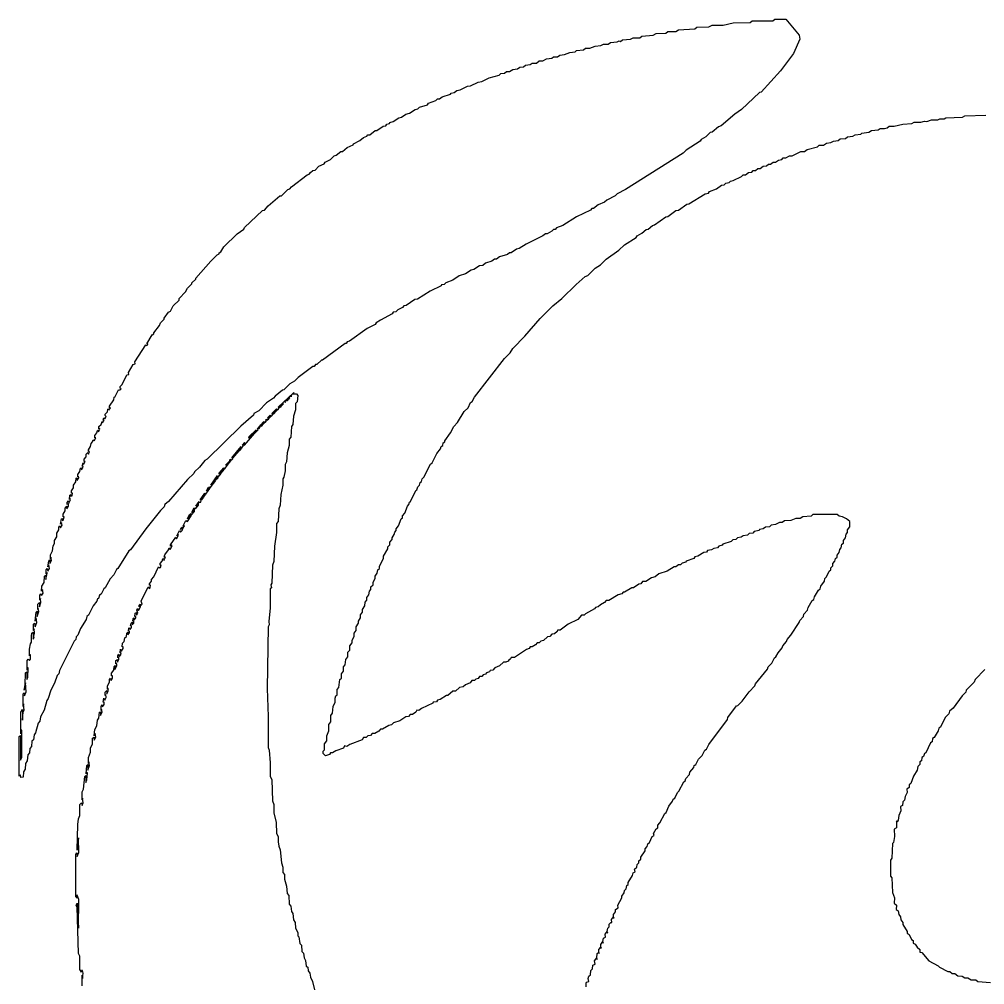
# Model space of a CAD drawing. Extents: x -695846 to 822170, y -413475 to 397179.
# Drawn here: x -532814.8 to -532427.3, y 210764.8 to 211152.6 of the extents above; entities that cross this region are included whole.
import ezdxf

# ---------------------------------------------------------------- set-up
doc = ezdxf.new("R2010")
doc.units = 0
doc.header["$LTSCALE"] = 1000
doc.header["$MEASUREMENT"] = 0

msp = doc.modelspace()

# ---------------------------------------------------------------- linework, layer by layer
at = {"color": 4, "linetype": 'Continuous'}
for points in [[(-532511.49, 211152.57), (-532507.05, 211152.57), (-532501.76, 211146.22), (-532501.54, 211144.53), (-532504.08, 211138.81), (-532509.17, 211131.83), (-532517, 211123.36), (-532517.63, 211123.15), (-532524.83, 211116.37), (-532527.58, 211114.47), (-532533.08, 211109.81), (-532534.14, 211109.39), (-532536.68, 211107.27), (-532537.53, 211107.06), (-532539.22, 211105.37), (-532541.13, 211104.31), (-532541.55, 211103.67), (-532547.06, 211100.07), (-532548.33, 211098.8), (-532571.4, 211084.2), (-532574.79, 211082.5), (-532575.63, 211081.66), (-532579.02, 211079.96), (-532579.87, 211079.12), (-532582.41, 211078.06), (-532584.31, 211076.58), (-532584.95, 211076.58), (-532585.58, 211075.94), (-532591.09, 211073.19), (-532596.59, 211069.8), (-532599.13, 211068.75), (-532599.76, 211068.11), (-532600.4, 211068.11), (-532601.03, 211067.48), (-532602.94, 211066.42), (-532603.57, 211066.42), (-532604.63, 211065.57), (-532611.41, 211062.18), (-532614.16, 211060.49), (-532615.22, 211060.28), (-532617.33, 211058.8), (-532617.97, 211058.8), (-532618.82, 211058.16), (-532621.99, 211057.1), (-532623.26, 211056.26), (-532624.11, 211056.26), (-532625.17, 211055.41), (-532627.71, 211054.56), (-532628.76, 211053.72), (-532630.03, 211053.5), (-532632.36, 211052.02), (-532633.42, 211051.81), (-532635.75, 211050.33), (-532638.29, 211049.48), (-532640.83, 211047.79), (-532643.58, 211046.73), (-532644.22, 211046.1), (-532645.28, 211045.88), (-532645.49, 211045.46), (-532649.93, 211043.34), (-532655.01, 211040.17), (-532656.07, 211039.96), (-532659.46, 211037.63), (-532660.52, 211037.42), (-532660.94, 211036.78), (-532662.84, 211035.93), (-532663.69, 211035.09), (-532664.75, 211034.88), (-532665.17, 211034.24), (-532669.83, 211031.7), (-532671.52, 211030.64), (-532671.95, 211030.01), (-532675.12, 211028.31), (-532682.32, 211023.23), (-532683.17, 211023.02), (-532683.59, 211022.39), (-532684.01, 211022.39), (-532693.11, 211015.61), (-532693.54, 211015.61), (-532695.44, 211013.92), (-532695.87, 211013.92), (-532696.5, 211013.07), (-532696.93, 211013.07), (-532702.85, 211008.63), (-532704.33, 211007.15), (-532706.24, 211006.09), (-532708.57, 211003.76), (-532709.2, 211003.55), (-532712.17, 211001.22), (-532712.8, 211000.37), (-532715.55, 210998.47), (-532718.73, 210995.29), (-532720.63, 210994.23), (-532720.85, 210993.6), (-532725.93, 210989.15), (-532739.47, 210975.82), (-532740.32, 210975.39), (-532742.44, 210972.64), (-532744.55, 210970.74), (-532744.76, 210970.1), (-532747.31, 210967.77), (-532754.93, 210958.88), (-532756.41, 210957.61), (-532756.62, 210956.77), (-532758.1, 210955.28), (-532764.03, 210947.88), (-532770.17, 210939.41), (-532770.8, 210938.99), (-532775.25, 210932), (-532775.88, 210931.58), (-532776.94, 210929.46), (-532778.42, 210927.77), (-532780.33, 210924.17), (-532780.96, 210923.74), (-532782.02, 210921.63), (-532782.66, 210921.2), (-532783.08, 210919.93), (-532783.5, 210919.72), (-532783.71, 210918.88), (-532785.2, 210916.97), (-532787.1, 210913.16), (-532787.74, 210912.74), (-532787.95, 210911.47), (-532790.28, 210907.87), (-532791.33, 210905.12), (-532791.97, 210904.48), (-532792.18, 210903.42), (-532792.82, 210902.79), (-532798.74, 210890.93), (-532798.95, 210889.66), (-532799.59, 210889.03), (-532800.65, 210885.85), (-532802.13, 210883.1), (-532803.19, 210879.72), (-532803.82, 210878.87), (-532804.88, 210875.06), (-532806.36, 210872.31), (-532806.58, 210870.61), (-532807.21, 210869.77), (-532808.27, 210865.96), (-532808.9, 210865.11), (-532809.12, 210863.2), (-532809.75, 210862.57), (-532809.96, 210860.45), (-532810.6, 210859.61), (-532810.81, 210857.91), (-532811.44, 210857.07), (-532811.66, 210854.74), (-532812.29, 210853.68), (-532812.5, 210851.35), (-532813.14, 210850.29), (-532813.35, 210848.17), (-532814.2, 210847.96), (-532814.41, 210849.02), (-532814.83, 210848.6), (-532814.83, 210864.47), (-532814.41, 210864.9), (-532814.41, 210854.95), (-532813.77, 210856.01), (-532813.77, 210867.01), (-532814.2, 210867.01), (-532814.2, 210865.53), (-532814.2, 210874.21), (-532813.56, 210875.27), (-532813.56, 210871.04), (-532813.35, 210874.21), (-532812.93, 210875.06), (-532813.14, 210877.6), (-532813.35, 210876.54), (-532813.35, 210881.62), (-532812.93, 210882.04), (-532812.71, 210880.77), (-532812.08, 210882.47), (-532812.29, 210886.07), (-532812.93, 210883.1), (-532812.5, 210885.22), (-532812.29, 210890.09), (-532811.87, 210890.51), (-532811.87, 210887.34), (-532811.44, 210888.18), (-532811.23, 210891.99), (-532811.66, 210891.99), (-532811.66, 210891.15), (-532811.66, 210894.96), (-532811.23, 210895.59), (-532810.81, 210894.96), (-532810.39, 210895.59), (-532810.39, 210897.28), (-532810.81, 210897.28), (-532810.81, 210896.86), (-532810.81, 210899.61), (-532810.39, 210901.73), (-532809.96, 210902.36), (-532809.96, 210904.9), (-532809.75, 210905.96), (-532809.33, 210906.39), (-532809.33, 210903.63), (-532808.9, 210904.27), (-532809.12, 210904.48), (-532808.69, 210905.96), (-532808.9, 210907.66), (-532809.12, 210907.02), (-532809.12, 210909.56), (-532808.69, 210909.99), (-532808.48, 210908.5), (-532807.85, 210910.2), (-532808.06, 210912.1), (-532808.48, 210910.83), (-532808.06, 210914.43), (-532807.63, 210914.85), (-532807.63, 210912.74), (-532807, 210914.64), (-532807.21, 210915.91), (-532807.42, 210915.49), (-532807.42, 210917.61), (-532806.79, 210918.24), (-532806.79, 210916.55), (-532806.15, 210918.24), (-532806.36, 210919.93), (-532806.58, 210919.3), (-532806.58, 210921.2), (-532806.15, 210921.84), (-532806.15, 210921.42), (-532805.73, 210921.2), (-532805.31, 210922.05), (-532805.52, 210923.53), (-532805.94, 210922.9), (-532805.73, 210924.8), (-532804.88, 210926.28), (-532804.67, 210928.82), (-532804.25, 210929.25), (-532804.25, 210927.55), (-532803.61, 210930.09), (-532803.82, 210930.31), (-532804.04, 210929.88), (-532804.04, 210931.36), (-532803.61, 210932), (-532803.4, 210930.94), (-532802.77, 210932), (-532802.98, 210933.48), (-532803.4, 210932.64), (-532802.98, 210934.96), (-532802.55, 210935.39), (-532802.55, 210933.91), (-532801.92, 210935.18), (-532802.13, 210936.45), (-532802.34, 210935.81), (-532802.34, 210937.5), (-532801.5, 210938.99), (-532801.28, 210941.1), (-532800.65, 210941.95), (-532800.65, 210943.22), (-532799.8, 210944.7), (-532799.8, 210946.18), (-532798.95, 210947.45), (-532798.95, 210948.51), (-532798.53, 210949.15), (-532798.32, 210948.3), (-532797.68, 210949.36), (-532797.9, 210950.42), (-532798.32, 210949.78), (-532797.9, 210951.9), (-532797.47, 210952.11), (-532797.47, 210951.05), (-532797.05, 210951.47), (-532796.84, 210952.74), (-532797.26, 210952.74), (-532797.26, 210953.8), (-532796.41, 210955.07), (-532796.41, 210956.13), (-532795.78, 210956.98), (-532795.78, 210955.92), (-532795.14, 210956.98), (-532795.14, 210957.82), (-532795.36, 210958.04), (-532795.57, 210957.61), (-532795.57, 210958.46), (-532795.14, 210959.1), (-532794.93, 210958.25), (-532794.3, 210959.52), (-532794.51, 210960.15), (-532794.72, 210959.73), (-532794.51, 210961.42), (-532794.09, 210961.64), (-532794.09, 210961), (-532793.66, 210961.21), (-532793.45, 210962.27), (-532793.87, 210962.27), (-532793.87, 210963.12), (-532793.03, 210964.39), (-532793.03, 210965.45), (-532792.18, 210966.72), (-532791.97, 210968.2), (-532791.55, 210968.41), (-532791.55, 210967.35), (-532790.91, 210968.41), (-532791.12, 210969.04), (-532791.33, 210968.83), (-532791.33, 210969.68), (-532790.49, 210970.95), (-532790.28, 210972.22), (-532789.85, 210972.43), (-532789.85, 210971.58), (-532789.22, 210972.64), (-532789.43, 210973.28), (-532789.64, 210973.07), (-532789.22, 210974.34), (-532789.01, 210973.7), (-532788.37, 210974.97), (-532788.79, 210974.97), (-532788.79, 210975.82), (-532787.95, 210976.88), (-532787.95, 210977.93), (-532787.31, 210978.57), (-532787.1, 210977.93), (-532786.68, 210978.99), (-532787.1, 210978.99), (-532787.1, 210979.63), (-532786.25, 210980.9), (-532786.04, 210982.17), (-532785.41, 210982.8), (-532785.2, 210983.65), (-532784.77, 210983.23), (-532784.14, 210984.5), (-532784.56, 210984.5), (-532784.56, 210985.34), (-532783.71, 210986.4), (-532783.5, 210987.46), (-532783.08, 210987.67), (-532783.08, 210986.83), (-532782.44, 210987.88), (-532782.66, 210988.31), (-532782.87, 210988.1), (-532782.87, 210988.94), (-532782.02, 210989.79), (-532781.6, 210991.06), (-532781.39, 210990.42), (-532780.75, 210991.48), (-532781.17, 210991.48), (-532780.96, 210992.54), (-532780.54, 210992.12), (-532779.9, 210992.96), (-532780.33, 210993.39), (-532780.33, 210994.02), (-532779.48, 210994.87), (-532779.27, 210995.93), (-532778.85, 210996.14), (-532778.85, 210995.5), (-532778.21, 210996.56), (-532778.63, 210996.56), (-532778.63, 210997.2), (-532776.94, 210999.74), (-532776.73, 211000.8), (-532776.31, 211001.01), (-532775.04, 211003.76), (-532774.4, 211003.76), (-532773.98, 211004.18), (-532774.4, 211004.39), (-532774.4, 211005.03), (-532773.55, 211005.88), (-532771.65, 211009.69), (-532770.8, 211009.9), (-532771.01, 211010.74), (-532769.11, 211013.92), (-532768.26, 211014.13), (-532768.47, 211014.98), (-532764.03, 211021.75), (-532763.6, 211021.54), (-532763.18, 211021.96), (-532763.39, 211022.39), (-532763.6, 211022.18), (-532761.49, 211025.77), (-532760.85, 211026.2), (-532760.85, 211026.62), (-532758.52, 211029.58), (-532758.1, 211030.64), (-532756.62, 211032.12), (-532756.62, 211032.55), (-532754.93, 211034.88), (-532754.08, 211035.3), (-532753.02, 211037.42), (-532750.69, 211039.75), (-532750.69, 211040.38), (-532748.15, 211043.13), (-532747.31, 211044.61), (-532745.61, 211046.31), (-532745.61, 211046.73), (-532743.92, 211048.21), (-532743.92, 211048.64), (-532737.99, 211055.41), (-532735.45, 211057.95), (-532734.6, 211058.37), (-532734.6, 211058.8), (-532733.97, 211059.22), (-532732.7, 211061.12), (-532727.41, 211066.42), (-532724.66, 211068.32), (-532724.44, 211068.96), (-532717.25, 211075.73), (-532716.4, 211075.94), (-532714.92, 211077.64), (-532710.26, 211081.66), (-532709.63, 211081.66), (-532707.09, 211084.2), (-532706.24, 211084.41), (-532705.6, 211085.26), (-532699.25, 211090.12), (-532698.41, 211090.34), (-532697.98, 211090.97), (-532696.93, 211091.82), (-532696.08, 211092.03), (-532694.6, 211093.51), (-532692.48, 211094.57), (-532692.06, 211095.21), (-532689.94, 211096.26), (-532688.46, 211097.75), (-532687.61, 211097.96), (-532685.71, 211099.44), (-532685.07, 211099.44), (-532683.17, 211101.13), (-532680.84, 211102.19), (-532680.63, 211102.61), (-532678.09, 211103.88), (-532676.6, 211105.15), (-532675.33, 211105.58), (-532674.91, 211106.21), (-532674.06, 211106.21), (-532671.95, 211107.91), (-532671.31, 211107.91), (-532668.77, 211109.6), (-532667.71, 211109.81), (-532667.29, 211110.45), (-532666.23, 211110.66), (-532666.02, 211111.08), (-532664.75, 211111.5), (-532662.42, 211112.99), (-532661.36, 211113.2), (-532659.67, 211114.47), (-532658.19, 211114.89), (-532655.86, 211116.37), (-532654.8, 211116.58), (-532654.17, 211117.22), (-532650.99, 211118.28), (-532650.57, 211118.91), (-532647.6, 211119.97), (-532646.97, 211120.61), (-532646.12, 211120.61), (-532645.06, 211121.45), (-532641.68, 211122.51), (-532641.47, 211122.94), (-532640.19, 211123.15), (-532639.14, 211123.99), (-532637.87, 211124.21), (-532634.9, 211125.69), (-532633.63, 211125.9), (-532630.67, 211127.38), (-532629.19, 211127.59), (-532626.22, 211129.07), (-532622.2, 211130.13), (-532621.57, 211130.77), (-532620.09, 211130.98), (-532619.24, 211131.61), (-532617.97, 211131.61), (-532616.7, 211132.46), (-532614.79, 211132.67), (-532613.95, 211133.31), (-532612.46, 211133.52), (-532611.62, 211134.15), (-532609.71, 211134.37), (-532608.87, 211135), (-532607.17, 211135), (-532606.11, 211135.85), (-532604.63, 211135.85), (-532603.15, 211136.69), (-532601.03, 211136.91), (-532600.4, 211137.54), (-532598.71, 211137.54), (-532597.86, 211138.18), (-532595.95, 211138.39), (-532593.84, 211139.23), (-532591.72, 211139.45), (-532591.09, 211140.08), (-532588.33, 211140.29), (-532587.49, 211140.93), (-532585.79, 211140.93), (-532583.68, 211141.77), (-532581.35, 211141.99), (-532580.29, 211142.62), (-532578.38, 211142.62), (-532577.54, 211143.26), (-532574.79, 211143.47), (-532573.94, 211143.89), (-532573.52, 211143.68), (-532572.67, 211144.32), (-532569.49, 211144.53), (-532568.44, 211145.16), (-532565.68, 211145.16), (-532564.84, 211145.8), (-532560.39, 211146.22), (-532559.12, 211146.86), (-532555.31, 211147.07), (-532554.46, 211147.7), (-532551.29, 211147.7), (-532550.23, 211148.34), (-532543.67, 211148.76), (-532542.82, 211149.4), (-532537.95, 211149.61), (-532536.68, 211150.24), (-532532.24, 211150.24), (-532528.22, 211151.09), (-532521.44, 211151.3), (-532520.6, 211151.94), (-532512.34, 211151.94), (-532511.49, 211152.57)], [(-532587.27, 210763.93), (-532587.27, 210765.41), (-532587.06, 210765.83), (-532586.22, 210766.04), (-532586.43, 210767.31), (-532586.22, 210768.16), (-532585.58, 210768.79), (-532585.37, 210770.49), (-532584.73, 210771.12), (-532584.52, 210772.6), (-532583.68, 210773.03), (-532583.89, 210774.3), (-532583.04, 210775.57), (-532582.83, 210777.26), (-532582.19, 210777.9), (-532582.19, 210778.96), (-532581.35, 210779.8), (-532581.35, 210780.86), (-532580.5, 210782.13), (-532580.29, 210783.4), (-532579.44, 210783.82), (-532579.65, 210785.09), (-532578.81, 210786.15), (-532578.6, 210787.42), (-532577.96, 210788.06), (-532577.96, 210789.12), (-532577.33, 210789.75), (-532576.9, 210789.75), (-532577.11, 210791.02), (-532576.27, 210792.08), (-532576.27, 210792.93), (-532575.42, 210793.98), (-532575.42, 210795.04), (-532574.36, 210795.68), (-532574.57, 210796.74), (-532572.88, 210799.7), (-532572.88, 210800.34), (-532572.03, 210801.61), (-532571.82, 210802.66), (-532571.19, 210803.3), (-532570.98, 210804.57), (-532570.34, 210804.99), (-532570.34, 210805.84), (-532568.65, 210808.59), (-532568.44, 210809.65), (-532567.59, 210810.07), (-532567.8, 210811.13), (-532566.95, 210811.98), (-532566.74, 210813.04), (-532566.11, 210813.67), (-532566.11, 210814.52), (-532565.26, 210815.15), (-532565.26, 210816), (-532563.57, 210818.54), (-532563.57, 210819.39), (-532562.72, 210820.23), (-532562.51, 210821.29), (-532561.87, 210821.93), (-532560.81, 210824.25), (-532559.97, 210824.68), (-532560.18, 210825.52), (-532559.12, 210827.43), (-532558.49, 210827.85), (-532558.49, 210828.91), (-532557.64, 210829.76), (-532555.73, 210833.57), (-532555.1, 210833.99), (-532554.04, 210836.53), (-532552.56, 210838.44), (-532552.35, 210839.28), (-532551.71, 210839.71), (-532550.65, 210842.04), (-532550.02, 210842.46), (-532548.11, 210846.27), (-532547.48, 210846.69), (-532547.27, 210847.54), (-532545.79, 210849.23), (-532545.57, 210850.08), (-532544.09, 210851.98), (-532543.88, 210852.83), (-532543.25, 210853.26), (-532542.19, 210855.37), (-532540.71, 210856.85), (-532539.65, 210858.97), (-532539.01, 210859.39), (-532537.95, 210861.3), (-532530.54, 210871.25), (-532530.33, 210872.09), (-532526.95, 210876.75), (-532526.31, 210876.96), (-532524.62, 210878.66), (-532521.87, 210882.47), (-532519.54, 210884.8), (-532519.33, 210885.64), (-532514.46, 210891.57), (-532514.25, 210892.42), (-532512.76, 210893.9), (-532511.71, 210896.01), (-532511.07, 210896.44), (-532510.22, 210898.13), (-532508.53, 210900.04), (-532508.32, 210900.88), (-532506.84, 210902.58), (-532506.62, 210903.42), (-532505.14, 210905.12), (-532501.76, 210910.2), (-532501.54, 210911.04), (-532500.06, 210912.74), (-532499.85, 210913.58), (-532498.37, 210915.28), (-532498.16, 210916.34), (-532496.46, 210919.09), (-532495.83, 210919.51), (-532495.62, 210920.57), (-532493.92, 210923.32), (-532493.29, 210923.74), (-532493.08, 210924.8), (-532491.6, 210926.92), (-532491.38, 210927.98), (-532490.75, 210928.61), (-532489.69, 210930.94), (-532489.06, 210931.36), (-532489.06, 210932.21), (-532488.21, 210933.06), (-532488.21, 210933.91), (-532487.36, 210934.96), (-532487.15, 210936.02), (-532486.52, 210936.45), (-532486.52, 210937.29), (-532485.67, 210938.35), (-532485.46, 210939.62), (-532484.82, 210940.26), (-532484.61, 210941.74), (-532483.98, 210942.16), (-532483.98, 210943.22), (-532483.13, 210944.28), (-532482.92, 210945.76), (-532482.28, 210946.39), (-532482.28, 210947.45), (-532481.43, 210948.72), (-532481.43, 210950.84), (-532482.71, 210951.9), (-532484.4, 210952.74), (-532485.67, 210952.96), (-532486.52, 210953.59), (-532496.25, 210953.59), (-532496.89, 210952.96), (-532500.27, 210952.74), (-532501.33, 210952.11), (-532503.03, 210952.11), (-532505.14, 210951.26), (-532507.68, 210951.05), (-532508.53, 210950.42), (-532509.59, 210950.42), (-532511.28, 210949.57), (-532512.98, 210949.36), (-532513.61, 210948.72), (-532515.3, 210948.51), (-532516.15, 210947.88), (-532517.63, 210947.66), (-532517.84, 210947.24), (-532519.75, 210946.82), (-532520.38, 210946.18), (-532521.87, 210945.97), (-532522.5, 210945.34), (-532524.19, 210945.12), (-532525.04, 210944.49), (-532526.52, 210944.28), (-532527.16, 210943.64), (-532528.43, 210943.43), (-532529.06, 210942.8), (-532532.45, 210941.74), (-532532.66, 210941.31), (-532533.93, 210940.89), (-532534.57, 210940.26), (-532536.05, 210940.04), (-532536.9, 210939.41), (-532538.59, 210939.2), (-532539.01, 210938.56), (-532540.07, 210938.35), (-532542.4, 210936.87), (-532543.67, 210936.66), (-532544.09, 210936.02), (-532547.06, 210934.96), (-532547.27, 210934.54), (-532548.75, 210934.12), (-532549.38, 210933.48), (-532550.23, 210933.48), (-532551.29, 210932.64), (-532551.92, 210932.64), (-532554.68, 210930.94), (-532558.06, 210929.88), (-532559.54, 210928.61), (-532561.03, 210928.19), (-532563.36, 210926.71), (-532564.63, 210926.71), (-532565.26, 210925.86), (-532566.11, 210925.65), (-532568.22, 210924.17), (-532568.86, 210924.17), (-532571.82, 210922.47), (-532572.46, 210922.47), (-532572.88, 210921.84), (-532574.36, 210921.42), (-532578.17, 210919.09), (-532579.23, 210919.09), (-532579.87, 210918.24), (-532581.56, 210917.39), (-532582.41, 210916.55), (-532583.46, 210916.34), (-532583.89, 210915.7), (-532587.49, 210913.8), (-532588.12, 210913.16), (-532589.18, 210913.16), (-532590.66, 210911.47), (-532594.47, 210909.56), (-532597.65, 210907.23), (-532598.71, 210907.23), (-532598.92, 210906.6), (-532599.98, 210905.75), (-532601.03, 210905.54), (-532601.88, 210904.69), (-532602.73, 210904.48), (-532604.42, 210903), (-532605.48, 210902.79), (-532606.11, 210902.15), (-532606.96, 210902.15), (-532607.6, 210901.31), (-532608.87, 210900.46), (-532609.71, 210900.46), (-532610.14, 210899.82), (-532611.19, 210899.4), (-532616.06, 210896.23), (-532617.33, 210896.23), (-532617.76, 210895.38), (-532618.18, 210895.38), (-532618.6, 210894.74), (-532619.45, 210894.32), (-532620.51, 210894.32), (-532621.99, 210892.84), (-532623.9, 210891.99), (-532624.74, 210891.15), (-532625.8, 210890.93), (-532626.01, 210890.51), (-532627.28, 210890.09), (-532627.71, 210889.45), (-532628.55, 210889.24), (-532629.19, 210888.61), (-532630.03, 210888.61), (-532630.67, 210887.76), (-532631.52, 210887.55), (-532632.15, 210886.91), (-532633.21, 210886.91), (-532633.84, 210886.07), (-532635.75, 210885.22), (-532636.6, 210884.37), (-532638.08, 210884.16), (-532639.77, 210882.68), (-532640.83, 210882.68), (-532642.74, 210880.99), (-532643.37, 210880.99), (-532645.91, 210879.29), (-532646.97, 210879.08), (-532647.39, 210878.44), (-532648.66, 210878.23), (-532648.87, 210877.81), (-532653.32, 210875.69), (-532654.38, 210874.85), (-532655.22, 210875.06), (-532655.65, 210874.21), (-532656.92, 210873.36), (-532657.98, 210873.36), (-532658.61, 210872.52), (-532659.67, 210872.31), (-532662, 210870.82), (-532664.54, 210869.98), (-532665.38, 210869.13), (-532666.44, 210868.92), (-532668.98, 210867.44), (-532669.83, 210867.44), (-532670.47, 210866.59), (-532672.16, 210865.74), (-532673.22, 210865.74), (-532673.85, 210864.9), (-532674.91, 210864.69), (-532675.55, 210864.05), (-532676.6, 210864.05), (-532677.24, 210863.2), (-532682.11, 210861.3), (-532683.38, 210860.45), (-532684.22, 210860.66), (-532684.65, 210859.82), (-532687.82, 210858.76), (-532689.09, 210857.91), (-532689.94, 210857.91), (-532690.36, 210857.28), (-532691.84, 210856.64), (-532692.9, 210857.7), (-532692.9, 210858.55), (-532692.27, 210859.18), (-532692.27, 210861.51), (-532691.42, 210862.78), (-532691.42, 210864.69), (-532690.57, 210866.8), (-532690.57, 210869.34), (-532689.73, 210870.4), (-532689.73, 210872.94), (-532689.09, 210873.79), (-532688.88, 210876.54), (-532688.03, 210878.23), (-532688.03, 210879.93), (-532687.82, 210880.77), (-532687.19, 210881.2), (-532687.19, 210883.31), (-532686.55, 210884.16), (-532686.13, 210887.34), (-532685.49, 210887.97), (-532685.49, 210889.66), (-532684.65, 210890.72), (-532684.65, 210892.42), (-532684.01, 210893.26), (-532683.8, 210895.38), (-532682.95, 210896.44), (-532682.95, 210898.34), (-532682.11, 210899.19), (-532682.11, 210900.88), (-532681.26, 210902.15), (-532681.26, 210903.21), (-532680.41, 210904.69), (-532680.41, 210905.96), (-532679.57, 210907.02), (-532679.57, 210908.5), (-532678.72, 210909.99), (-532678.72, 210910.83), (-532677.87, 210912.1), (-532677.87, 210913.37), (-532677.03, 210914.43), (-532677.03, 210915.49), (-532676.18, 210916.97), (-532675.97, 210918.45), (-532675.33, 210919.3), (-532675.33, 210920.36), (-532674.49, 210921.42), (-532674.28, 210922.9), (-532673.64, 210923.53), (-532673.64, 210924.59), (-532672.79, 210925.44), (-532672.79, 210926.5), (-532671.95, 210927.98), (-532671.95, 210928.82), (-532671.1, 210930.09), (-532670.89, 210931.36), (-532670.25, 210932), (-532670.25, 210932.85), (-532668.56, 210936.02), (-532668.56, 210936.87), (-532666.87, 210939.83), (-532666.87, 210940.68), (-532666.02, 210941.53), (-532666.02, 210942.58), (-532665.17, 210943.64), (-532665.17, 210944.28), (-532664.33, 210945.55), (-532664.11, 210946.61), (-532663.48, 210947.24), (-532663.48, 210947.88), (-532662.63, 210949.15), (-532661.57, 210951.9), (-532660.94, 210952.32), (-532660.94, 210953.17), (-532660.09, 210954.23), (-532659.03, 210956.98), (-532658.4, 210957.61), (-532658.19, 210958.67), (-532657.76, 210958.88), (-532655.65, 210963.33), (-532655.22, 210963.54), (-532654.8, 210964.81), (-532654.17, 210965.45), (-532653.95, 210966.5), (-532653.32, 210966.93), (-532653.11, 210967.99), (-532652.47, 210968.62), (-532649.72, 210973.91), (-532649.09, 210974.34), (-532647.18, 210978.15), (-532645.7, 210980.05), (-532645.49, 210980.9), (-532644.85, 210981.32), (-532644.64, 210982.38), (-532644.01, 210982.8), (-532644.01, 210983.23), (-532641.68, 210986.4), (-532640.41, 210988.94), (-532638.92, 210990.64), (-532636.17, 210995.08), (-532634.69, 210996.56), (-532633.63, 210998.68), (-532633, 210999.1), (-532632.15, 211000.8), (-532620.09, 211016.25), (-532617.76, 211018.58), (-532616.7, 211020.27), (-532611.83, 211025.35), (-532605.69, 211032.34), (-532600.61, 211037.42), (-532597.01, 211040.38), (-532591.3, 211046.1), (-532587.7, 211049.27), (-532586.64, 211049.69), (-532583.68, 211052.66), (-532581.56, 211053.93), (-532579.23, 211056.26), (-532574.15, 211059.85), (-532571.82, 211061.97), (-532567.17, 211064.94), (-532566.74, 211065.57), (-532564.84, 211066.63), (-532563.14, 211068.11), (-532562.3, 211068.32), (-532560.6, 211069.8), (-532559.76, 211070.02), (-532555.31, 211073.19), (-532554.46, 211073.4), (-532551.29, 211075.73), (-532550.23, 211075.94), (-532546.84, 211078.27), (-532546, 211078.48), (-532539.44, 211082.5), (-532538.17, 211082.72), (-532537.74, 211083.35), (-532534.99, 211084.41), (-532532.87, 211085.89), (-532531.81, 211086.1), (-532531.18, 211086.74), (-532529.91, 211086.95), (-532529.27, 211087.58), (-532528.22, 211087.8), (-532524.83, 211089.49), (-532524.19, 211090.12), (-532523.35, 211090.12), (-532522.08, 211090.97), (-532520.81, 211091.18), (-532520.17, 211091.82), (-532519.33, 211091.82), (-532518.27, 211092.67), (-532517.42, 211092.67), (-532516.15, 211093.51), (-532514.88, 211093.72), (-532514.03, 211094.36), (-532513.19, 211094.36), (-532512.13, 211095.21), (-532511.28, 211095.21), (-532510.01, 211096.05), (-532508.74, 211096.26), (-532508.11, 211096.9), (-532507.05, 211096.9), (-532505.57, 211097.75), (-532504.51, 211097.75), (-532501.12, 211099.44), (-532499.64, 211099.44), (-532498.58, 211100.29), (-532494.35, 211101.34), (-532493.71, 211101.98), (-532492.02, 211101.98), (-532490.75, 211102.83), (-532489.06, 211103.04), (-532488, 211103.67), (-532486.09, 211103.88), (-532485.25, 211104.52), (-532483.13, 211104.73), (-532482.28, 211105.37), (-532480.16, 211105.58), (-532479.32, 211106.21), (-532476.99, 211106.42), (-532476.57, 211106.85), (-532473.81, 211107.27), (-532472.76, 211107.91), (-532470, 211108.12), (-532469.16, 211108.75), (-532467.46, 211108.75), (-532466.41, 211108.96), (-532465.56, 211109.6), (-532463.65, 211109.6), (-532460.06, 211110.45), (-532456.46, 211110.66), (-532455.61, 211111.29), (-532452.86, 211111.29), (-532451.38, 211111.72), (-532450.53, 211111.5), (-532448.62, 211112.14), (-532446.08, 211112.14), (-532445.24, 211112.56), (-532443.54, 211112.56), (-532442.91, 211112.99), (-532436.14, 211113.2), (-532435.29, 211113.83), (-532426.82, 211114.04)], [(-532789.64, 210764.35), (-532789.64, 210768.58), (-532789.43, 210767.31), (-532789.22, 210769.43), (-532789.43, 210770.49), (-532789.85, 210770.49), (-532789.85, 210769.85), (-532790.49, 210770.91), (-532790.49, 210776.2), (-532791.12, 210777.26), (-532791.55, 210796.1), (-532791.97, 210796.74), (-532791.55, 210797.58), (-532791.12, 210787.42), (-532790.91, 210799.06), (-532791.55, 210800.76), (-532791.97, 210800.55), (-532791.55, 210799.49), (-532792.18, 210800.12), (-532792.18, 210817.06), (-532791.76, 210817.69), (-532791.55, 210816.21), (-532790.91, 210817.9), (-532791.12, 210823.83), (-532791.55, 210818.75), (-532791.33, 210829.12), (-532791.12, 210831.45), (-532790.49, 210832.72), (-532790.49, 210837.17), (-532789.85, 210837.8), (-532789.64, 210836.74), (-532789.22, 210837.8), (-532789.43, 210839.71), (-532789.64, 210839.07), (-532789.64, 210842.25), (-532789.01, 210843.31), (-532788.58, 210848.39), (-532788.16, 210848.81), (-532788.16, 210846.06), (-532787.74, 210847.12), (-532787.52, 210849.87), (-532787.95, 210849.87), (-532787.95, 210849.44), (-532787.74, 210852.83), (-532787.31, 210853.26), (-532787.31, 210850.93), (-532786.68, 210852.83), (-532786.89, 210854.31), (-532787.1, 210853.68), (-532787.1, 210856.01), (-532786.25, 210858.12), (-532786.25, 210859.82), (-532785.41, 210861.51), (-532785.41, 210863.84), (-532784.77, 210864.26), (-532784.77, 210862.99), (-532784.14, 210864.26), (-532784.35, 210865.74), (-532784.77, 210864.69), (-532784.56, 210867.23), (-532783.71, 210868.71), (-532783.5, 210871.04), (-532782.87, 210871.88), (-532782.66, 210874.21), (-532782.23, 210874.42), (-532782.23, 210872.94), (-532781.6, 210874.21), (-532781.81, 210875.48), (-532782.02, 210874.85), (-532782.02, 210876.54), (-532781.6, 210877.17), (-532781.39, 210876.33), (-532780.75, 210877.39), (-532780.75, 210878.23), (-532781.17, 210878.23), (-532780.96, 210879.93), (-532780.54, 210879.08), (-532779.9, 210880.14), (-532780.12, 210881.41), (-532780.33, 210880.99), (-532780.33, 210882.26), (-532779.69, 210882.89), (-532779.69, 210881.62), (-532779.06, 210882.89), (-532779.27, 210883.95), (-532779.48, 210883.53), (-532779.48, 210884.8), (-532778.63, 210886.28), (-532778.63, 210887.34), (-532778.21, 210887.97), (-532778, 210886.91), (-532777.36, 210887.97), (-532777.36, 210888.82), (-532777.79, 210888.82), (-532777.79, 210889.88), (-532776.94, 210891.15), (-532776.73, 210892.63), (-532776.31, 210893.05), (-532776.73, 210891.99), (-532776.52, 210891.36), (-532775.67, 210892.84), (-532775.67, 210893.69), (-532776.09, 210893.69), (-532776.09, 210894.96), (-532775.46, 210895.38), (-532775.46, 210894.32), (-532774.82, 210895.38), (-532774.82, 210896.23), (-532775.04, 210896.44), (-532775.25, 210896.01), (-532775.25, 210896.86), (-532774.82, 210897.5), (-532774.61, 210896.65), (-532773.98, 210897.5), (-532774.19, 210898.55), (-532774.4, 210898.13), (-532774.19, 210899.61), (-532773.77, 210898.77), (-532773.13, 210899.82), (-532773.13, 210900.46), (-532773.55, 210900.46), (-532773.34, 210901.94), (-532772.71, 210902.58), (-532772.49, 210904.06), (-532771.86, 210904.69), (-532771.65, 210905.96), (-532771.22, 210906.39), (-532771.22, 210905.33), (-532770.59, 210906.18), (-532770.59, 210906.81), (-532771.01, 210906.81), (-532770.8, 210908.08), (-532770.38, 210907.45), (-532769.74, 210908.29), (-532769.74, 210908.93), (-532770.17, 210908.93), (-532769.95, 210909.99), (-532769.53, 210910.41), (-532769.53, 210909.35), (-532768.9, 210909.99), (-532768.9, 210910.83), (-532769.32, 210910.83), (-532769.11, 210911.89), (-532768.9, 210912.1), (-532768.68, 210911.26), (-532768.05, 210912.1), (-532768.05, 210912.74), (-532768.47, 210912.74), (-532768.26, 210914.01), (-532767.84, 210914.22), (-532767.84, 210913.16), (-532767.2, 210914.01), (-532767.63, 210915.28), (-532767.2, 210915.91), (-532766.99, 210915.07), (-532766.14, 210916.55), (-532766.36, 210917.18), (-532766.78, 210916.55), (-532766.78, 210917.18), (-532766.36, 210917.61), (-532766.14, 210916.97), (-532765.51, 210917.61), (-532765.93, 210918.88), (-532763.18, 210924.38), (-532762.97, 210924.59), (-532762.76, 210923.96), (-532762.33, 210924.17), (-532762.12, 210925.23), (-532762.55, 210925.23), (-532762.55, 210925.86), (-532761.7, 210926.92), (-532761.7, 210927.55), (-532760.85, 210928.61), (-532758.95, 210932.64), (-532758.52, 210932.21), (-532758.1, 210932.42), (-532757.89, 210933.27), (-532758.31, 210933.27), (-532758.31, 210933.91), (-532757.47, 210934.96), (-532757.25, 210935.81), (-532756.83, 210936.02), (-532756.83, 210935.18), (-532756.2, 210936.45), (-532756.62, 210936.45), (-532756.41, 210937.5), (-532754.93, 210939.41), (-532754.71, 210940.26), (-532754.29, 210939.62), (-532753.44, 210941.1), (-532753.66, 210941.31), (-532754.08, 210940.89), (-532754.08, 210941.53), (-532751.96, 210944.49), (-532751.75, 210943.85), (-532750.9, 210945.34), (-532751.12, 210945.55), (-532751.54, 210945.12), (-532750.48, 210947.24), (-532750.06, 210946.61), (-532749.42, 210947.24), (-532749.21, 210948.09), (-532749.42, 210948.3), (-532750.06, 210947.66), (-532749.85, 210948.3), (-532749.21, 210948.72), (-532749.21, 210948.09), (-532748.58, 210949.15), (-532749, 210949.15), (-532747.94, 210951.26), (-532747.31, 210950.84), (-532745.82, 210953.17), (-532746.03, 210953.59), (-532747.31, 210951.9), (-532746.46, 210953.59), (-532745.82, 210954.01), (-532745.82, 210953.38), (-532744.55, 210954.86), (-532744.55, 210955.92), (-532745.61, 210954.44), (-532744.76, 210956.13), (-532744.34, 210956.34), (-532744.13, 210955.92), (-532742.86, 210957.4), (-532742.86, 210958.25), (-532743.92, 210956.98), (-532742.65, 210958.88), (-532742.44, 210958.46), (-532742.01, 210958.67), (-532741.8, 210959.31), (-532742.22, 210959.52), (-532740.32, 210962.27), (-532739.9, 210961.85), (-532739.05, 210963.12), (-532739.68, 210963.12), (-532738.84, 210964.6), (-532738.41, 210964.81), (-532738.2, 210964.39), (-532735.87, 210967.35), (-532736.09, 210967.77), (-532737.99, 210965.45), (-532735.24, 210969.26), (-532735.03, 210968.62), (-532733.76, 210970.1), (-532733.97, 210970.53), (-532734.6, 210969.89), (-532734.6, 210970.31), (-532732.7, 210972.43), (-532732.28, 210972.01), (-532731.43, 210973.28), (-532732.06, 210973.49), (-532730.37, 210975.18), (-532730.16, 210975.82), (-532729.74, 210975.39), (-532729.1, 210976.03), (-532729.52, 210976.45), (-532725.71, 210980.9), (-532725.5, 210980.47), (-532724.87, 210981.32), (-532725.29, 210981.53), (-532724.23, 210982.59), (-532724.87, 210981.74), (-532724.44, 210981.53), (-532720.42, 210986.19), (-532720.85, 210986.4), (-532722.75, 210984.28), (-532722.54, 210984.92), (-532719.79, 210987.67), (-532720.63, 210986.61), (-532720.42, 210986.19), (-532718.94, 210987.67), (-532719.36, 210988.1), (-532716.61, 210991.06), (-532716.19, 210990.64), (-532715.55, 210991.27), (-532715.98, 210991.69), (-532715.55, 210991.91), (-532715.34, 210991.48), (-532714.71, 210992.12), (-532715.13, 210992.54), (-532714.07, 210993.6), (-532713.65, 210993.18), (-532713.01, 210993.81), (-532713.44, 210994.23), (-532711.53, 210996.14), (-532711.11, 210995.72), (-532710.47, 210996.35), (-532710.9, 210996.77), (-532704.76, 211002.49)], [(-532704.76, 211002.49), (-532704.55, 211002.7), (-532704.97, 211002.07), (-532703.49, 211002.07), (-532703.06, 211001.43), (-532703.28, 210998.89), (-532703.91, 210998.26), (-532703.91, 210995.72), (-532704.76, 210993.18), (-532704.97, 210989.79), (-532705.6, 210988.94), (-532705.82, 210984.71), (-532706.45, 210983.86), (-532706.45, 210981.32), (-532707.3, 210978.36), (-532707.51, 210974.76), (-532708.14, 210973.7), (-532708.14, 210971.16), (-532708.57, 210968.62), (-532708.99, 210967.99), (-532708.99, 210965.45), (-532709.84, 210961.64), (-532710.05, 210957.4), (-532710.68, 210955.92), (-532710.9, 210950.84), (-532711.53, 210949.99), (-532711.53, 210946.39), (-532712.38, 210940.89), (-532712.59, 210934.75), (-532713.22, 210933.27), (-532713.44, 210926.07), (-532713.86, 210925.44), (-532713.65, 210924.17), (-532714.07, 210923.74), (-532714.07, 210916.12), (-532714.71, 210910.62), (-532714.49, 210909.35), (-532714.92, 210908.5), (-532715.34, 210883.74), (-532714.92, 210872.52), (-532714.92, 210860.03), (-532714.49, 210858.97), (-532714.07, 210853.89), (-532714.07, 210848.6), (-532713.44, 210847.12), (-532713.22, 210838.65), (-532712.59, 210837.17), (-532712.59, 210833.78), (-532711.74, 210829.97), (-532711.53, 210825.52), (-532710.9, 210824.25), (-532710.9, 210822.14), (-532710.68, 210820.44), (-532710.05, 210818.96), (-532709.63, 210813.67), (-532708.99, 210811.98), (-532708.99, 210809.86), (-532708.36, 210809.01), (-532708.36, 210807.11), (-532707.51, 210804.36), (-532707.3, 210801.39), (-532706.66, 210800.55), (-532706.45, 210797.16), (-532705.82, 210796.31), (-532705.6, 210794.2), (-532704.97, 210793.35), (-532704.76, 210790.81), (-532704.12, 210789.75), (-532703.91, 210787.42), (-532703.06, 210785.73), (-532703.06, 210784.46), (-532702.64, 210784.04), (-532702.22, 210781.28), (-532701.58, 210780.65), (-532701.37, 210778.11), (-532700.74, 210777.47), (-532700.52, 210775.57), (-532699.89, 210774.51), (-532699.68, 210772.18), (-532699.04, 210771.76), (-532698.83, 210770.28), (-532698.2, 210769.43), (-532697.98, 210767.74), (-532697.14, 210766.04), (-532696.29, 210762.66)], [(-532706.24, 211000.58), (-532706.45, 211000.8), (-532707.09, 211000.16), (-532706.66, 210999.95), (-532706.24, 211000.58)], [(-532705.39, 211001.22), (-532705.82, 211001.43), (-532706.03, 211001.22), (-532705.39, 211001.22)], [(-532709.63, 210997.2), (-532709.84, 210997.62), (-532710.47, 210996.99), (-532710.05, 210996.77), (-532709.63, 210997.2)], [(-532708.78, 210998.04), (-532709.2, 210998.26), (-532709.63, 210997.62), (-532709.41, 210997.41), (-532708.78, 210998.04)], [(-532707.93, 210998.89), (-532708.14, 210999.1), (-532708.14, 210998.68), (-532707.93, 210998.89)], [(-532706.87, 210999.74), (-532707.09, 211000.16), (-532707.72, 210999.53), (-532707.3, 210999.31), (-532706.87, 210999.74)], [(-532713.86, 210992.96), (-532714.07, 210993.39), (-532714.92, 210992.54), (-532714.49, 210992.33), (-532713.86, 210992.96)], [(-532712.17, 210994.66), (-532712.38, 210995.08), (-532713.01, 210994.23), (-532712.8, 210994.02), (-532712.17, 210994.66)], [(-532711.32, 210995.5), (-532711.53, 210995.93), (-532712.17, 210995.08), (-532711.95, 210994.87), (-532711.32, 210995.5)], [(-532717.25, 210989.58), (-532717.46, 210990), (-532718.09, 210989.37), (-532717.67, 210989.15), (-532717.25, 210989.58)], [(-532716.4, 210990.42), (-532716.61, 210990.85), (-532717.46, 210990), (-532717.03, 210989.79), (-532716.4, 210990.42)], [(-532718.09, 210988.73), (-532718.52, 210988.94), (-532718.94, 210988.31), (-532718.73, 210988.1), (-532718.09, 210988.73)], [(-532726.56, 210979.2), (-532726.35, 210979.42), (-532726.77, 210979.63), (-532729.31, 210976.45), (-532729.1, 210976.24), (-532726.56, 210979.2)], [(-532725.5, 210980.26), (-532725.71, 210980.69), (-532726.56, 210979.63), (-532726.35, 210979.42), (-532725.5, 210980.26)], [(-532729.95, 210975.18), (-532730.16, 210975.39), (-532731.64, 210973.7), (-532731.43, 210973.28), (-532729.95, 210975.18)], [(-532732.49, 210971.8), (-532732.7, 210972.22), (-532733.97, 210970.74), (-532733.76, 210970.31), (-532732.49, 210971.8)], [(-532735.03, 210968.41), (-532735.24, 210968.83), (-532735.87, 210967.99), (-532735.66, 210967.77), (-532735.03, 210968.41)], [(-532738.2, 210964.18), (-532738.63, 210964.39), (-532739.26, 210963.33), (-532739.05, 210963.12), (-532738.2, 210964.18)], [(-532740.74, 210960.58), (-532740.95, 210961), (-532741.8, 210960.15), (-532741.59, 210959.52), (-532740.74, 210960.58)], [(-532740.11, 210961.64), (-532740.32, 210961.85), (-532740.95, 210961.21), (-532740.74, 210960.79), (-532740.11, 210961.64)], [(-532427.24, 210891.36), (-532431.06, 210887.34), (-532431.48, 210886.28), (-532434.65, 210883.1), (-532434.87, 210882.26), (-532436.35, 210880.77), (-532439.95, 210875.9), (-532441.43, 210874.63), (-532441.64, 210873.58), (-532443.12, 210872.09), (-532445.03, 210868.28), (-532445.66, 210867.86), (-532445.87, 210866.8), (-532447.57, 210864.05), (-532448.2, 210863.63), (-532448.41, 210862.36), (-532449.05, 210861.93), (-532450.95, 210857.91), (-532451.38, 210857.7), (-532451.8, 210856.43), (-532452.43, 210856.01), (-532452.65, 210854.74), (-532453.28, 210854.31), (-532453.28, 210853.26), (-532454.13, 210852.41), (-532454.34, 210850.93), (-532455.82, 210848.6), (-532456.88, 210845.63), (-532457.52, 210845), (-532457.52, 210843.94), (-532458.57, 210843.31), (-532458.36, 210842.04), (-532459.21, 210840.34), (-532459.42, 210838.86), (-532460.06, 210838.23), (-532460.27, 210836.74), (-532461.11, 210836.32), (-532460.9, 210834.63), (-532461.75, 210832.72), (-532461.96, 210830.82), (-532462.38, 210830.18), (-532462.6, 210830.61), (-532462.6, 210827.85), (-532463.65, 210827.22), (-532463.44, 210824.25), (-532463.87, 210821.93), (-532464.29, 210821.5), (-532464.5, 210815.58), (-532465.14, 210814.73), (-532465.14, 210808.38), (-532464.5, 210807.74), (-532464.29, 210801.82), (-532463.44, 210799.7), (-532463.65, 210797.58), (-532462.6, 210796.74), (-532462.81, 210795.04), (-532461.96, 210794.41), (-532461.75, 210792.93), (-532461.11, 210792.08), (-532460.9, 210790.81), (-532460.06, 210789.75), (-532460.06, 210788.9), (-532458.36, 210786.15), (-532458.36, 210785.52), (-532457.52, 210784.88), (-532456.67, 210782.98), (-532456.03, 210782.55), (-532456.03, 210781.5), (-532455.19, 210781.07), (-532454.34, 210779.8), (-532453.28, 210778.96), (-532453.28, 210777.9), (-532452.43, 210777.69), (-532449.68, 210774.3), (-532445.87, 210772.39), (-532445.45, 210771.76), (-532442.06, 210770.06), (-532441.22, 210770.06), (-532440.37, 210769.22), (-532439.31, 210769.22), (-532438.04, 210768.37), (-532436.35, 210768.16), (-532435.29, 210767.52), (-532434.02, 210767.52), (-532432.75, 210766.68), (-532430.84, 210766.68), (-532430, 210766.04), (-532424.92, 210765.62)], [(-532576.06, 210791.66), (-532576.27, 210791.87), (-532576.27, 210791.44), (-532576.06, 210791.66)], [(-532578.6, 210785.73), (-532578.81, 210785.94), (-532578.81, 210785.52), (-532578.6, 210785.73)], [(-532581.14, 210779.59), (-532581.35, 210779.8), (-532581.35, 210779.38), (-532581.14, 210779.59)], [(-532580.29, 210781.71), (-532580.5, 210781.92), (-532580.5, 210781.5), (-532580.29, 210781.71)], [(-532581.98, 210777.47), (-532582.19, 210777.69), (-532582.19, 210777.26), (-532581.98, 210777.47)], [(-532582.83, 210775.15), (-532583.04, 210775.36), (-532583.04, 210774.93), (-532582.83, 210775.15)]]:
    msp.add_lwpolyline(points, dxfattribs=at)

doc.saveas('drawing.dxf')
